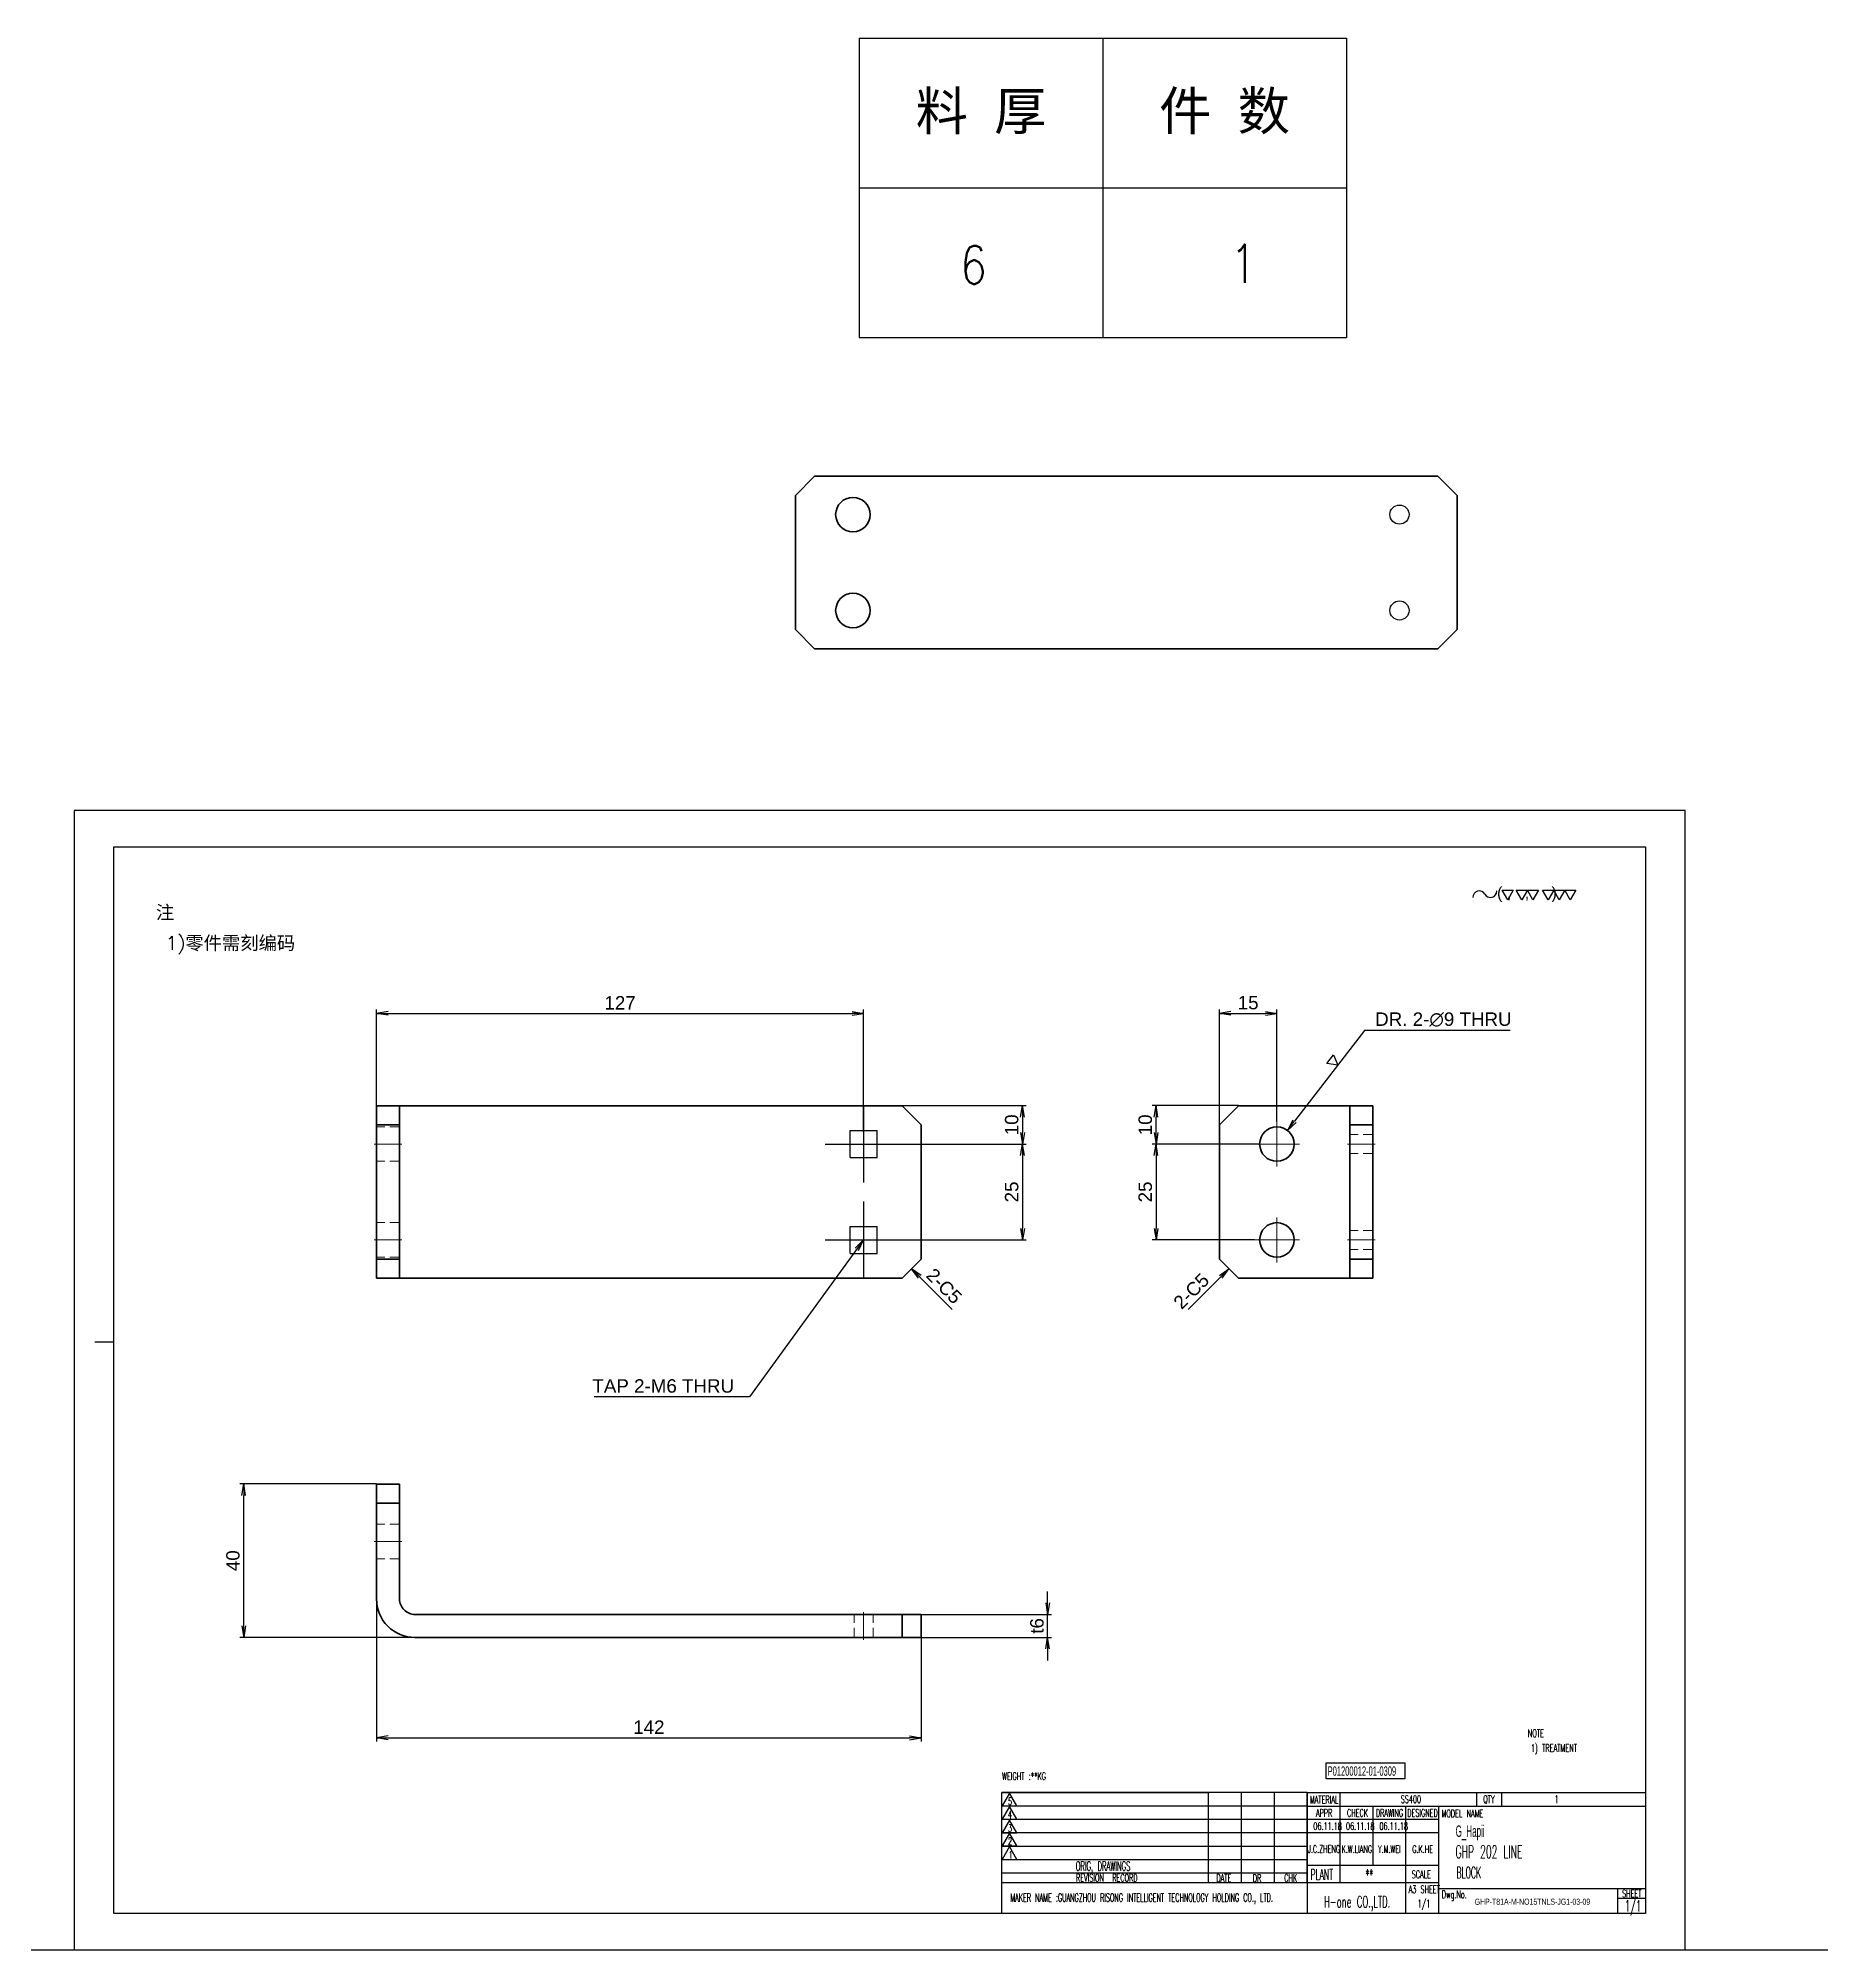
# Model space of a CAD drawing. Header units: millimetres. Extents: x 1842 to 16330, y -758 to 3963.
# Drawn here: x 13895.3 to 14360.1, y 2037.9 to 2536.2 of the extents above; entities that cross this region are included whole.
import ezdxf
from ezdxf.enums import TextEntityAlignment as Align

# ---------------------------------------------------------------- set-up
doc = ezdxf.new("R2010")
doc.units = ezdxf.units.MM
doc.linetypes.add('CENTER-HOKUTO', pattern=[23, 20, -1, 1, -1])
doc.linetypes.add('HIDDEN-HOKUTO', pattern=[3.8, 2.5, -1.3])
doc.layers.add('AM_7', color=2, linetype='CENTER-HOKUTO', lineweight=30)
doc.layers.add('AM_HID', color=1, linetype='HIDDEN-HOKUTO', lineweight=25)
doc.layers.add('title_frame', color=7, linetype='Continuous')
doc.layers.add('word_dim', color=253, linetype='Continuous')
doc.styles.add('DIM', font='romans.shx', dxfattribs={"width": 0.8, "bigfont": 'bigfont.shx'})
doc.styles.add('MX_NOTE_STANDARD', font='txt.shx', dxfattribs={"bigfont": 'bigfont.shx'})
doc.styles.get("Standard").update_dxf_attribs({"font": 'arial.ttf'})
doc.dimstyles.new('RS1-1', dxfattribs={"dimtxt": 3.5, "dimasz": 3, "dimexe": 1, "dimexo": 0, "dimgap": 1, "dimtad": 3, "dimdsep": 46, "dimtxsty": 'Standard', "dimblk1": 'OPEN', "dimblk2": 'OPEN', "dimsah": 1, "dimcen": 0, "dimclrd": 256, "dimclre": 256, "dimclrt": 3, "dimazin": 2, "dimtfac": 1, "dimtmove": 0, "dimatfit": 3, "dimldrblk": 'OPEN', "dimfxl": 0, "dimtolj": 1, "dimtzin": 0, "dimarcsym": 0})

# ---------------------------------------------------------------- blocks, each defined once
blk = doc.blocks.new('A$C404331B6')
at = {"layer": 'title_frame'}
for p, q in [((0, -31.5), (0, 0)), ((0, 0), (53.9, 0)), ((79.62, 0), (0, 0)), ((53.9, -23.5), (53.9, 0)), ((62.48, -23.5), (62.48, 0)), ((62.48, -23.5), (62.48, 0)), ((71.05, -23.5), (71.05, 0)), ((71.05, -23.5), (71.05, 0)), ((79.62, 0), (79.62, -31.5)), ((79.62, 0), (167.83, 0)), ((88.2, -23.5), (88.2, 0)), ((123.73, 0), (123.73, -3.5)), ((130.3, 0), (130.3, -3.5)), ((53.9, -3.5), (0, -3.5)), ((79.62, -3.5), (0, -3.5)), ((1.98, -0.12), (0.1, -3.45)), ((0.1, -3.45), (3.86, -3.45)), ((1.98, -3.6), (0.1, -6.92)), ((3.86, -3.45), (1.98, -0.12)), ((3.86, -6.92), (1.98, -3.6)), ((79.62, -3.5), (167.83, -3.5)), ((96.78, -18.9), (96.78, -3.5)), ((105.35, -31.5), (105.35, -3.5)), ((113.92, -31.5), (113.92, -3.5)), ((53.9, -7), (0, -7)), ((79.62, -7), (0, -7)), ((0.1, -6.92), (3.86, -6.92)), ((1.98, -7.13), (0.1, -10.45)), ((3.86, -10.45), (1.98, -7.13)), ((113.92, -7), (79.62, -7)), ((53.9, -10.5), (0, -10.5)), ((79.62, -10.5), (0, -10.5)), ((53.9, -14), (0, -14)), ((79.62, -14), (0, -14)), ((0.1, -10.45), (3.86, -10.45)), ((1.98, -10.54), (0.1, -13.87)), ((0.1, -13.87), (3.86, -13.87)), ((1.98, -14.07), (0.1, -17.4)), ((3.86, -13.87), (1.98, -10.54)), ((3.86, -17.4), (1.98, -14.07)), ((113.92, -10.5), (79.62, -10.5)), ((53.9, -17.5), (0, -17.5)), ((79.62, -17.5), (0, -17.5)), ((0.1, -17.4), (3.86, -17.4)), ((79.62, -18.9), (113.92, -18.9)), ((53.9, -21), (0, -21)), ((79.62, -21), (0, -21)), ((79.62, -23.5), (0, -23.5)), ((113.92, -23.5), (79.62, -23.5)), ((113.92, -25), (167.83, -25)), ((160.48, -25), (160.48, -31.5)), ((160.48, -27.5), (167.83, -27.5)), ((167.83, -31.5), (0, -31.5))]:
    blk.add_line(p, q, dxfattribs=at)
at = {"layer": 'title_frame', "color": 3, "style": 'MX_NOTE_STANDARD', "width": 0.5341}
for s, height, p in [('5', 1.92, (1.59, -3.22)), ('4', 1.92, (1.59, -6.7)), ('MATERIAL', 1.973, (80.3, -2.79)), ('APPR', 1.973, (81.89, -6.26)), ('CHECK', 1.973, (89.99, -6.26)), ('DRAWING', 1.973, (97.51, -6.26)), ('DESIGNED', 1.973, (105.7, -6.26)), ('MODEL NAME', 1.973, (114.63, -6.41)), ('QTY', 1.973, (125.5, -2.7)), ('3', 1.92, (1.59, -10.23)), ('2', 1.92, (1.59, -13.64)), ('1', 1.92, (1.78, -17.17)), ('ORIG, DRAWINGS', 2.4112, (19.27, -20.34)), ('REVISION  RECORD', 1.9728, (19.32, -23.18)), ('DATE', 1.973, (55.94, -23.26)), ('DR', 1.973, (65.43, -23.27)), ('CHK', 1.973, (73.61, -23.23)), ('PLANT', 2.74, (80.46, -22.73)), ('SCALE', 1.973, (106.88, -22.28)), ('MAKER NAME :GUANGZHOU RISONG INTELLIGENT TECHNOLOGY HOLDING CO., LTD.', 2.16, (2.22, -28.43)), ('Dwg.No.', 1.973, (114.71, -27.52)), ('SHEET', 1.973, (161.71, -27.29))]:
    blk.add_text(s, height=height, dxfattribs=at).set_placement(p)
blk = doc.blocks.new('shiage0')
at = {"layer": 'word_dim', "color": 3, "linetype": 'Continuous'}
for centre, start, end in [((1.69, 0), 30, 180), ((4.61, 1.69), 210, 0)]:
    blk.add_arc(centre, 1.69, start, end, dxfattribs=at)
blk = doc.blocks.new('10')
at = {"layer": 'title_frame', "color": 3, "linetype": 'Continuous'}
for points in [[(9.63, 2.65), (8.18, 5.15), (11.07, 5.15)], [(13.31, 2.65), (11.86, 5.15), (17.64, 5.15), (16.2, 2.65), (14.75, 5.15)], [(20.17, 2.65), (18.73, 5.15), (27.4, 5.15), (25.95, 2.65), (24.51, 5.15), (23.06, 2.65), (21.62, 5.15)]]:
    blk.add_lwpolyline(points, close=True, dxfattribs=at)
blk.add_blockref('shiage0', (0.52, 3.24), dxfattribs=at)
blk.add_text('( ,   ,     )', height=3, dxfattribs=at).set_placement((6.84, 2.97))
blk = doc.blocks.new('_Open')
at = {"color": 0, "lineweight": -2}
for p, q in [((-1, 0.17), (0, 0)), ((-1, -0.17), (0, 0)), ((0, 0), (-1, 0))]:
    blk.add_line(p, q, dxfattribs=at)
blk = doc.blocks.new('*D456')
at = {"layer": 'DEFPOINTS', "color": 0, "linetype": 'Continuous', "ltscale": 2, "transparency": 16777216}
for p in [(13983.51, 2129.31), (14125.51, 2122.31), (14125.51, 2093.14)]:
    blk.add_point(p, dxfattribs=at)
at = {"layer": 'word_dim', "linetype": 'Continuous', "lineweight": -2, "ltscale": 2, "transparency": 16777216}
for p, q in [((13983.51, 2129.31), (13983.51, 2092.14)), ((14125.51, 2122.31), (14125.51, 2092.14)), ((13986.51, 2093.14), (14122.51, 2093.14))]:
    blk.add_line(p, q, dxfattribs=at)
at = {"layer": 'word_dim', "linetype": 'Continuous', "lineweight": -2, "ltscale": 2, "transparency": 16777216, "xscale": 3, "yscale": 3, "zscale": 3, "rotation": 180}
blk.add_blockref('_Open', (13983.51, 2093.14), dxfattribs=at)
at = {"layer": 'word_dim', "linetype": 'Continuous', "lineweight": -2, "ltscale": 2, "transparency": 16777216, "xscale": 3, "yscale": 3, "zscale": 3}
blk.add_blockref('_Open', (14125.51, 2093.14), dxfattribs=at)
at = {"layer": 'word_dim', "color": 3, "linetype": 'Continuous', "ltscale": 2, "transparency": 16777216, "insert": (14054.51, 2095.9), "char_height": 3.5, "attachment_point": 5}
blk.add_mtext('\\A1;142', dxfattribs=at)
blk = doc.blocks.new('*D457')
at = {"layer": 'DEFPOINTS', "color": 0, "linetype": 'Continuous', "ltscale": 2, "transparency": 16777216}
for p in [(13948.88, 2159.31), (13983.51, 2159.31), (14020.4, 2119.31)]:
    blk.add_point(p, dxfattribs=at)
at = {"layer": 'word_dim', "linetype": 'Continuous', "lineweight": -2, "ltscale": 2, "transparency": 16777216}
for p, q in [((13983.51, 2159.31), (13947.88, 2159.31)), ((13948.88, 2122.31), (13948.88, 2156.31)), ((14020.4, 2119.31), (13947.88, 2119.31))]:
    blk.add_line(p, q, dxfattribs=at)
at = {"layer": 'word_dim', "linetype": 'Continuous', "lineweight": -2, "ltscale": 2, "transparency": 16777216, "xscale": 3, "yscale": 3, "zscale": 3}
for p, rotation in [((13948.88, 2159.31), 90), ((13948.88, 2119.31), 270)]:
    blk.add_blockref('_Open', p, dxfattribs=dict(at, rotation=rotation))
at = {"layer": 'word_dim', "color": 3, "linetype": 'Continuous', "ltscale": 2, "transparency": 16777216, "insert": (13946.09, 2139.31), "char_height": 3.5, "attachment_point": 5, "rotation": 90}
blk.add_mtext('\\A1;40', dxfattribs=at)
blk = doc.blocks.new('*D458')
at = {"layer": 'DEFPOINTS', "color": 0, "linetype": 'Continuous', "ltscale": 2, "transparency": 16777216}
for p in [(14116.85, 2125.31), (14158.49, 2125.31), (14116.85, 2119.31)]:
    blk.add_point(p, dxfattribs=at)
at = {"layer": 'word_dim', "linetype": 'Continuous', "lineweight": -2, "ltscale": 2, "transparency": 16777216}
for p, q in [((14158.49, 2128.31), (14158.49, 2131.31)), ((14116.85, 2125.31), (14159.49, 2125.31)), ((14158.49, 2119.31), (14158.49, 2125.31)), ((14116.85, 2119.31), (14159.49, 2119.31)), ((14158.49, 2116.31), (14158.49, 2113.31))]:
    blk.add_line(p, q, dxfattribs=at)
at = {"layer": 'word_dim', "linetype": 'Continuous', "lineweight": -2, "ltscale": 2, "transparency": 16777216, "xscale": 3, "yscale": 3, "zscale": 3}
for p, rotation in [((14158.49, 2125.31), 270), ((14158.49, 2119.31), 90)]:
    blk.add_blockref('_Open', p, dxfattribs=dict(at, rotation=rotation))
at = {"layer": 'word_dim', "color": 3, "linetype": 'Continuous', "ltscale": 2, "transparency": 16777216, "insert": (14155.7, 2122.31), "char_height": 3.5, "attachment_point": 5, "rotation": 90}
blk.add_mtext('\\A1;t6', dxfattribs=at)
blk = doc.blocks.new('*D459')
at = {"layer": 'DEFPOINTS', "color": 0, "linetype": 'Continuous', "ltscale": 2, "transparency": 16777216}
for p in [(14110.51, 2282.01), (13983.51, 2257.95), (14110.51, 2251.14)]:
    blk.add_point(p, dxfattribs=at)
at = {"layer": 'word_dim', "linetype": 'Continuous', "lineweight": -2, "ltscale": 2, "transparency": 16777216}
for p, q in [((13983.51, 2257.95), (13983.51, 2283.01)), ((14110.51, 2251.14), (14110.51, 2283.01)), ((13986.51, 2282.01), (14107.51, 2282.01))]:
    blk.add_line(p, q, dxfattribs=at)
at = {"layer": 'word_dim', "linetype": 'Continuous', "lineweight": -2, "ltscale": 2, "transparency": 16777216, "xscale": 3, "yscale": 3, "zscale": 3, "rotation": 180}
blk.add_blockref('_Open', (13983.51, 2282.01), dxfattribs=at)
at = {"layer": 'word_dim', "linetype": 'Continuous', "lineweight": -2, "ltscale": 2, "transparency": 16777216, "xscale": 3, "yscale": 3, "zscale": 3}
blk.add_blockref('_Open', (14110.51, 2282.01), dxfattribs=at)
at = {"layer": 'word_dim', "color": 3, "linetype": 'Continuous', "ltscale": 2, "transparency": 16777216, "insert": (14047.01, 2284.76), "char_height": 3.5, "attachment_point": 5}
blk.add_mtext('\\A1;127', dxfattribs=at)
blk = doc.blocks.new('*D460')
at = {"layer": 'DEFPOINTS', "color": 0, "linetype": 'Continuous', "ltscale": 2, "transparency": 16777216}
for p in [(14120.51, 2257.95), (14113.71, 2247.95), (14151.91, 2247.95)]:
    blk.add_point(p, dxfattribs=at)
at = {"layer": 'word_dim', "linetype": 'Continuous', "lineweight": -2, "ltscale": 2, "transparency": 16777216}
for p, q in [((14120.51, 2257.95), (14152.91, 2257.95)), ((14151.91, 2254.95), (14151.91, 2250.95)), ((14113.71, 2247.95), (14152.91, 2247.95))]:
    blk.add_line(p, q, dxfattribs=at)
at = {"layer": 'word_dim', "linetype": 'Continuous', "lineweight": -2, "ltscale": 2, "transparency": 16777216, "xscale": 3, "yscale": 3, "zscale": 3}
for p, rotation in [((14151.91, 2257.95), 90), ((14151.91, 2247.95), 270)]:
    blk.add_blockref('_Open', p, dxfattribs=dict(at, rotation=rotation))
at = {"layer": 'word_dim', "color": 3, "linetype": 'Continuous', "ltscale": 2, "transparency": 16777216, "insert": (14149.12, 2252.95), "char_height": 3.5, "attachment_point": 5, "rotation": 90}
blk.add_mtext('\\A1;10', dxfattribs=at)
blk = doc.blocks.new('*D461')
at = {"layer": 'DEFPOINTS', "color": 0, "linetype": 'Continuous', "ltscale": 2, "transparency": 16777216}
for p in [(14113.71, 2247.95), (14113.71, 2222.95), (14151.91, 2222.95)]:
    blk.add_point(p, dxfattribs=at)
at = {"layer": 'word_dim', "linetype": 'Continuous', "lineweight": -2, "ltscale": 2, "transparency": 16777216}
for p, q in [((14113.71, 2247.95), (14152.91, 2247.95)), ((14151.91, 2244.95), (14151.91, 2225.95)), ((14113.71, 2222.95), (14152.91, 2222.95))]:
    blk.add_line(p, q, dxfattribs=at)
at = {"layer": 'word_dim', "linetype": 'Continuous', "lineweight": -2, "ltscale": 2, "transparency": 16777216, "xscale": 3, "yscale": 3, "zscale": 3}
for p, rotation in [((14151.91, 2247.95), 90), ((14151.91, 2222.95), 270)]:
    blk.add_blockref('_Open', p, dxfattribs=dict(at, rotation=rotation))
at = {"layer": 'word_dim', "color": 3, "linetype": 'Continuous', "ltscale": 2, "transparency": 16777216, "insert": (14149.12, 2235.45), "char_height": 3.5, "attachment_point": 5, "rotation": 90}
blk.add_mtext('\\A1;25', dxfattribs=at)
blk = doc.blocks.new('MARK_M6BOLT')
at = {"color": 3, "linetype": 'Continuous'}
for p, q in [((-1.77, 1.77), (1.77, 1.77)), ((-1.77, -1.77), (-1.77, 1.77)), ((1.77, -1.77), (1.77, 1.77)), ((-1.77, -1.77), (1.77, -1.77))]:
    blk.add_line(p, q, dxfattribs=at)
blk = doc.blocks.new('MARK_CENTER')
at = {"color": 2, "linetype": 'CENTER-HOKUTO'}
for p, q in [((0, 10), (0, -10)), ((-10, 0), (10, 0))]:
    blk.add_line(p, q, dxfattribs=at)
blk = doc.blocks.new('*D462')
at = {"layer": 'DEFPOINTS', "color": 0, "linetype": 'Continuous', "ltscale": 2, "transparency": 16777216}
for p in [(14218.26, 2282.01), (14203.26, 2252.95), (14218.26, 2253.8)]:
    blk.add_point(p, dxfattribs=at)
at = {"layer": 'word_dim', "linetype": 'Continuous', "lineweight": -2, "ltscale": 2, "transparency": 16777216}
for p, q in [((14203.26, 2252.95), (14203.26, 2283.01)), ((14218.26, 2253.8), (14218.26, 2283.01)), ((14206.26, 2282.01), (14215.26, 2282.01))]:
    blk.add_line(p, q, dxfattribs=at)
at = {"layer": 'word_dim', "linetype": 'Continuous', "lineweight": -2, "ltscale": 2, "transparency": 16777216, "xscale": 3, "yscale": 3, "zscale": 3, "rotation": 180}
blk.add_blockref('_Open', (14203.26, 2282.01), dxfattribs=at)
at = {"layer": 'word_dim', "linetype": 'Continuous', "lineweight": -2, "ltscale": 2, "transparency": 16777216, "xscale": 3, "yscale": 3, "zscale": 3}
blk.add_blockref('_Open', (14218.26, 2282.01), dxfattribs=at)
at = {"layer": 'word_dim', "color": 3, "linetype": 'Continuous', "ltscale": 2, "transparency": 16777216, "insert": (14210.76, 2284.79), "char_height": 3.5, "attachment_point": 5}
blk.add_mtext('\\A1;15', dxfattribs=at)
blk = doc.blocks.new('*D463')
at = {"layer": 'DEFPOINTS', "color": 0, "linetype": 'Continuous', "ltscale": 2, "transparency": 16777216}
for p in [(14186.74, 2257.95), (14208.26, 2257.95), (14213.76, 2247.95)]:
    blk.add_point(p, dxfattribs=at)
at = {"layer": 'word_dim', "linetype": 'Continuous', "lineweight": -2, "ltscale": 2, "transparency": 16777216}
for p, q in [((14208.26, 2257.95), (14185.74, 2257.95)), ((14186.74, 2250.95), (14186.74, 2254.95)), ((14213.76, 2247.95), (14185.74, 2247.95))]:
    blk.add_line(p, q, dxfattribs=at)
at = {"layer": 'word_dim', "linetype": 'Continuous', "lineweight": -2, "ltscale": 2, "transparency": 16777216, "xscale": 3, "yscale": 3, "zscale": 3}
for p, rotation in [((14186.74, 2257.95), 90), ((14186.74, 2247.95), 270)]:
    blk.add_blockref('_Open', p, dxfattribs=dict(at, rotation=rotation))
at = {"layer": 'word_dim', "color": 3, "linetype": 'Continuous', "ltscale": 2, "transparency": 16777216, "insert": (14183.95, 2252.95), "char_height": 3.5, "attachment_point": 5, "rotation": 90}
blk.add_mtext('\\A1;10', dxfattribs=at)
blk = doc.blocks.new('*D409')
at = {"layer": 'DEFPOINTS', "color": 0, "linetype": 'Continuous', "ltscale": 2, "transparency": 16777216}
for p in [(14212.41, 2247.95), (14186.74, 2222.95), (14212.41, 2222.95)]:
    blk.add_point(p, dxfattribs=at)
at = {"layer": 'word_dim', "linetype": 'Continuous', "lineweight": -2, "ltscale": 2, "transparency": 16777216}
for p, q in [((14212.41, 2247.95), (14185.74, 2247.95)), ((14186.74, 2244.95), (14186.74, 2225.95)), ((14212.41, 2222.95), (14185.74, 2222.95))]:
    blk.add_line(p, q, dxfattribs=at)
at = {"layer": 'word_dim', "linetype": 'Continuous', "lineweight": -2, "ltscale": 2, "transparency": 16777216, "xscale": 3, "yscale": 3, "zscale": 3}
for p, rotation in [((14186.74, 2247.95), 90), ((14186.74, 2222.95), 270)]:
    blk.add_blockref('_Open', p, dxfattribs=dict(at, rotation=rotation))
at = {"layer": 'word_dim', "color": 3, "linetype": 'Continuous', "ltscale": 2, "transparency": 16777216, "insert": (14183.95, 2235.45), "char_height": 3.5, "attachment_point": 5, "rotation": 90}
blk.add_mtext('\\A1;25', dxfattribs=at)
blk = doc.blocks.new('*D410')
at = {"layer": 'DEFPOINTS', "color": 0, "linetype": 'Continuous', "ltscale": 2, "transparency": 16777216}
for p in [(14221.01, 2251.51), (14215.51, 2244.38)]:
    blk.add_point(p, dxfattribs=at)
at = {"layer": 'word_dim', "linetype": 'Continuous', "lineweight": -2, "ltscale": 2, "transparency": 16777216}
for p, q in [((14241.06, 2277.51), (14222.84, 2253.89)), ((14279.07, 2277.51), (14241.06, 2277.51))]:
    blk.add_line(p, q, dxfattribs=at)
at = {"layer": 'word_dim', "linetype": 'Continuous', "lineweight": -2, "ltscale": 2, "transparency": 16777216, "xscale": 3, "yscale": 3, "zscale": 3, "rotation": 232.355820225517}
blk.add_blockref('_Open', (14221.01, 2251.51), dxfattribs=at)
at = {"layer": 'word_dim', "color": 3, "linetype": 'Continuous', "ltscale": 2, "transparency": 16777216, "insert": (14261.66, 2280.39), "char_height": 3.5, "attachment_point": 5}
blk.add_mtext('\\A1;DR. 2-∅9 THRU', dxfattribs=at)
blk = doc.blocks.new('shiage1')
at = {"layer": 'word_dim', "color": 3, "linetype": 'Continuous'}
for p, q in [((0, 0), (-1.44, 2.5)), ((-1.44, 2.5), (1.44, 2.5)), ((1.44, 2.5), (0, 0))]:
    blk.add_line(p, q, dxfattribs=at)
blk = doc.blocks.new('*T250')
at = {"color": 0, "linetype": 'ByBlock', "lineweight": -2, "transparency": 16777216}
for p, q in [((0, 0), (127, 0)), ((0, 0), (0, -78)), ((63.5, 0), (63.5, -78)), ((127, 0), (127, -78)), ((0, -39), (127, -39)), ((0, -78), (127, -78))]:
    blk.add_line(p, q, dxfattribs=at)
at = {"color": 0, "transparency": 16777216, "char_height": 10, "width": 60.5, "attachment_point": 5}
for s, insert in [('{\\fSimSun|b0|i0|c134|p2;料 厚}', (31.75, -19.5)), ('{\\fSimSun|b0|i0|c134|p2;件 数}', (95.25, -19.5))]:
    blk.add_mtext(s, dxfattribs=dict(at, insert=insert))
blk = doc.blocks.new('拆图参数')
blk.add_blockref('*T250', (-63.5, 78))
at = {"style": 'DIM', "width": 0.8}
blk.add_attdef('6', text='', height=10, dxfattribs=at).set_placement((-37.13, 18.91), align=Align.MIDDLE_LEFT)
blk.add_attdef('1', text='', height=10, dxfattribs=at).set_placement((36.65, 19.27), align=Align.MIDDLE_CENTER)

msp = doc.modelspace()

# ---------------------------------------------------------------- linework, layer by layer
at = {"color": 7, "lineweight": 35}
for p, q in [((14097.718, 2422.052), (14092.718, 2417.052)), ((14097.718, 2422.052), (14260.218, 2422.052)), ((14092.718, 2417.052), (14092.718, 2382.052)), ((14265.218, 2417.052), (14265.218, 2382.052)), ((14092.718, 2382.052), (14097.718, 2377.052)), ((14260.218, 2377.052), (14097.718, 2377.052)), ((13993.515, 2257.948), (14120.515, 2257.948)), ((14233.26, 2257.948), (14208.26, 2257.948)), ((13983.515, 2217.948), (13983.515, 2252.948)), ((13989.515, 2217.948), (13989.515, 2252.948)), ((14125.515, 2252.948), (14125.515, 2217.948)), ((14203.26, 2217.948), (14203.26, 2252.948)), ((14237.26, 2252.948), (14237.26, 2217.948)), ((14243.26, 2252.948), (14243.26, 2217.948)), ((14120.515, 2212.948), (13993.515, 2212.948)), ((14233.26, 2212.948), (14208.26, 2212.948)), ((13983.515, 2154.308), (13983.515, 2129.308)), ((13989.515, 2129.308), (13989.515, 2154.308)), ((14120.515, 2125.308), (13993.515, 2125.308)), ((13993.515, 2119.308), (14120.515, 2119.308))]:
    msp.add_line(p, q, dxfattribs=at)
at = {"color": 7, "lineweight": 35, "ltscale": 0.176777}
for p, q in [((14260.218, 2422.052), (14265.218, 2417.052)), ((14260.218, 2377.052), (14265.218, 2382.052)), ((14120.515, 2257.948), (14125.515, 2252.948)), ((14208.26, 2257.948), (14203.26, 2252.948)), ((14120.515, 2212.948), (14125.515, 2217.948)), ((14208.26, 2212.948), (14203.26, 2217.948))]:
    msp.add_line(p, q, dxfattribs=at)
at = {"color": 7, "lineweight": 35, "ltscale": 0.15}
for p, q in [((13983.515, 2257.948), (13989.515, 2257.948)), ((14237.26, 2257.948), (14243.26, 2257.948)), ((13989.515, 2252.948), (13983.515, 2252.948)), ((14237.26, 2252.948), (14243.26, 2252.948)), ((13983.515, 2217.948), (13989.515, 2217.948)), ((14237.26, 2217.948), (14243.26, 2217.948)), ((13983.515, 2212.948), (13989.515, 2212.948)), ((14237.26, 2212.948), (14243.26, 2212.948)), ((13983.515, 2159.308), (13989.515, 2159.308)), ((13983.515, 2154.308), (13989.515, 2154.308)), ((14120.515, 2125.308), (14120.515, 2119.308)), ((14125.515, 2125.308), (14125.515, 2119.308))]:
    msp.add_line(p, q, dxfattribs=at)
at = {"color": 7, "lineweight": 35, "ltscale": 0.125}
for p, q in [((13983.515, 2252.948), (13983.515, 2257.948)), ((13989.515, 2257.948), (13989.515, 2252.948)), ((14237.26, 2257.948), (14237.26, 2252.948)), ((14243.26, 2257.948), (14243.26, 2252.948)), ((13983.515, 2217.948), (13983.515, 2212.948)), ((13989.515, 2212.948), (13989.515, 2217.948)), ((14237.26, 2212.948), (14237.26, 2217.948)), ((14243.26, 2212.948), (14243.26, 2217.948)), ((13983.515, 2159.308), (13983.515, 2154.308)), ((13989.515, 2154.308), (13989.515, 2159.308)), ((14120.515, 2125.308), (14125.515, 2125.308)), ((14120.515, 2119.308), (14125.515, 2119.308))]:
    msp.add_line(p, q, dxfattribs=at)
at = {"color": 7, "lineweight": 35, "ltscale": 0.1}
for p, q in [((13993.515, 2257.948), (13989.515, 2257.948)), ((14237.26, 2257.948), (14233.26, 2257.948)), ((13993.515, 2212.948), (13989.515, 2212.948)), ((14237.26, 2212.948), (14233.26, 2212.948))]:
    msp.add_line(p, q, dxfattribs=at)
msp.add_line((1841.956, 2037.875), (14508.801, 2037.875))
at = {"color": 7, "lineweight": 35}
for centre in [(14107.718, 2412.052), (14107.718, 2387.052), (14218.26, 2247.948), (14218.26, 2222.948)]:
    msp.add_circle(centre, 4.5, dxfattribs=at)
for centre in [(14250.218, 2412.052), (14250.218, 2387.052)]:
    msp.add_circle(centre, 2.5)
for radius in [10, 4]:
    msp.add_arc((13993.515, 2129.308), radius, 179.99999, 270, dxfattribs=at)
at = {"layer": 'AM_7', "color": 2, "lineweight": 13}
for p, q in [((14218.26, 2253.798), (14218.26, 2242.098)), ((13990.115, 2247.948), (13982.914, 2247.948)), ((14113.711, 2247.948), (14107.319, 2247.948)), ((14110.515, 2251.144), (14110.515, 2244.752)), ((14224.11, 2247.948), (14212.41, 2247.948)), ((14243.86, 2247.948), (14236.659, 2247.948)), ((14218.26, 2228.798), (14218.26, 2217.098)), ((13990.115, 2222.948), (13982.914, 2222.948)), ((14113.711, 2222.948), (14107.319, 2222.948)), ((14110.515, 2226.144), (14110.515, 2219.752)), ((14224.11, 2222.948), (14212.41, 2222.948)), ((14243.86, 2222.948), (14236.659, 2222.948)), ((13990.115, 2144.308), (13982.914, 2144.308)), ((14110.515, 2118.708), (14110.515, 2125.908))]:
    msp.add_line(p, q, dxfattribs=at)
at = {"layer": 'AM_HID', "color": 1, "lineweight": 13}
for p, q in [((13989.515, 2252.448), (13983.515, 2252.448)), ((14243.26, 2250.407), (14237.26, 2250.407)), ((13989.515, 2243.448), (13983.515, 2243.448)), ((14243.26, 2245.49), (14237.26, 2245.49)), ((13989.515, 2227.448), (13983.515, 2227.448)), ((14243.26, 2225.407), (14237.26, 2225.407)), ((13989.515, 2218.448), (13983.515, 2218.448)), ((14243.26, 2220.49), (14237.26, 2220.49)), ((13983.515, 2154.308), (13989.515, 2154.308)), ((13989.515, 2148.808), (13983.515, 2148.808)), ((13989.515, 2148.808), (13983.515, 2148.808)), ((13989.515, 2139.808), (13983.515, 2139.808)), ((13989.515, 2139.808), (13983.515, 2139.808)), ((14108.056, 2119.308), (14108.056, 2125.308)), ((14108.056, 2119.308), (14108.056, 2125.308)), ((14112.973, 2119.308), (14112.973, 2125.308)), ((14112.973, 2119.308), (14112.973, 2125.308)), ((14120.515, 2125.308), (14120.515, 2119.308))]:
    msp.add_line(p, q, dxfattribs=at)
at = {"layer": 'title_frame'}
for p, q in [((13910.027, 2196.375), (13915.027, 2196.375)), ((14231.074, 2086.648), (14251.602, 2086.648)), ((14231.074, 2082.448), (14231.074, 2086.648)), ((14251.602, 2086.648), (14251.602, 2082.448)), ((14226.177, 2078.837), (14226.177, 2075.337)), ((14226.177, 2055.337), (14226.177, 2078.837)), ((14226.177, 2078.837), (14226.177, 2047.337)), ((14251.602, 2082.448), (14231.074, 2082.448)), ((14314.377, 2047.337), (14260.477, 2047.337)), ((14314.377, 2047.337), (14260.477, 2047.337))]:
    msp.add_line(p, q, dxfattribs=at)
at = {"layer": 'title_frame', "color": 4}
msp.add_lwpolyline([(14324.702, 2334.875), (13904.702, 2334.875), (13904.702, 2037.875), (14324.702, 2037.875)], close=True, dxfattribs=at)
at = {"layer": 'title_frame'}
msp.add_lwpolyline([(13915.027, 2325.412), (14314.377, 2325.412), (14314.377, 2047.337), (13915.027, 2047.337)], close=True, dxfattribs=at)

# ---------------------------------------------------------------- block references
msp.add_blockref('拆图参数', (14172.866, 2458.249)).add_auto_attribs({'1': '1', '6': '6'})
at = {"layer": 'word_dim', "linetype": 'Continuous', "ltscale": 2}
msp.add_blockref('10', (14268.809, 2308.996), dxfattribs=at)
at = {"layer": 'word_dim', "color": 3, "linetype": 'Continuous', "ltscale": 2, "rotation": 52.35582022549677}
msp.add_blockref('shiage1', (14234.125, 2268.517), dxfattribs=at)
at = {"layer": 'word_dim', "color": 2, "linetype": 'CENTER-HOKUTO', "ltscale": 2}
for p in [(14110.515, 2247.948), (14110.515, 2222.948)]:
    msp.add_blockref('MARK_CENTER', p, dxfattribs=at)
at = {"layer": 'word_dim', "color": 3, "linetype": 'Continuous', "ltscale": 2, "xscale": 2, "yscale": 2, "zscale": 2}
for p in [(14110.515, 2247.948), (14110.515, 2222.948)]:
    msp.add_blockref('MARK_M6BOLT', p, dxfattribs=at)
at = {"layer": 'word_dim', "ltscale": 2}
msp.add_blockref('A$C404331B6', (14146.552, 2078.837), dxfattribs=at)

# ---------------------------------------------------------------- texts
at = {"ltscale": 2, "char_height": 3.5, "attachment_point": 1}
for s, insert, width in [('{\\fSimSun|b0|i0|c134|p2;\\C3;注}', (13925.993, 2310.118), 10.36469), ('{\\Fromans,bigfont|c134;\\C3;1)\\fSimSun|b0|i0|c134|p2;零件需刻编码}', (13928.559, 2302.11), 96.90613)]:
    msp.add_mtext(s, dxfattribs=dict(at, insert=insert, width=width))
at = {"linetype": 'Continuous', "insert": (14264.854, 2068.357), "char_height": 3, "width": 50.9, "attachment_point": 4}
msp.add_mtext('{\\W0.5;\\C3;G_Hapii }', dxfattribs=at)
at = {"color": 3, "linetype": 'Continuous', "insert": (14269.809, 2051.2), "char_height": 1.6, "width": 37.13137, "attachment_point": 1}
msp.add_mtext('{\\W0.65;GHP-T81A-M-NO15TNLS-JG1-03-09}', dxfattribs=at)
at = {"layer": 'title_frame', "color": 3, "style": 'MX_NOTE_STANDARD'}
for s, height, width, p in [('NOTE', 2, 0.5341, (14283.681, 2093.337)), ('1) TREATMENT', 2, 0.5341, (14284.459, 2089.44)), ('WEIGHT :**KG ', 1.96, 0.545, (14146.576, 2082.153)), ('SS400', 1.9728, 0.5341, (14250.55, 2076.136)), ('1', 1.973, 0.5341, (14290.678, 2076.136)), ('06.11.18', 1.9, 0.5341, (14227.764, 2069.161)), ('06.11.18', 1.9, 0.5341, (14236.275, 2069.161)), ('06.11.18', 1.9, 0.5341, (14244.993, 2069.161)), ('GHP 202 LINE', 3.3, 0.5341, (14264.816, 2061.788)), ('**', 2.74, 0.5341, (14241.37, 2056.107)), ('BLOCK', 2.94, 0.5, (14265.064, 2056.524)), ('A3 SHEET', 1.9728, 0.5341, (14252.606, 2052.661)), ('H-one CO.,LTD.', 3, 0.5341, (14230.533, 2048.887)), ('1/1', 1.9728, 0.5341, (14254.958, 2048.906)), ('1/1', 3, 0.5341, (14308.984, 2047.813))]:
    msp.add_text(s, height=height, dxfattribs=dict(at, width=width)).set_placement(p)
at = {"layer": 'title_frame', "color": 3, "style": 'MX_NOTE_STANDARD', "width": 0.5341}
for s, p in [('J.C.ZHENG', (14230.509, 2062.544)), ('K.W.LIANG', (14239.104, 2062.522)), ('Y.M.WEI', (14247.583, 2062.526)), ('G.K.HE', (14256.254, 2062.522))]:
    msp.add_text(s, height=1.9728, dxfattribs=at).set_placement(p, align=Align.BOTTOM_CENTER)
at = {"layer": 'title_frame', "color": 3, "insert": (14231.487, 2085.692), "char_height": 2.45, "width": 4.1107, "attachment_point": 1, "style": 'MX_NOTE_STANDARD'}
msp.add_mtext('{\\f3 of 9 Barcode|b0|i0|c0|p82;\\W0.5;P01200012-01-0309}', dxfattribs=at)
at = {"layer": 'word_dim', "color": 3, "linetype": 'Continuous', "ltscale": 2}
for rotation, p in [(315, (14126.515, 2213.448)), (45, (14193.419, 2204.607))]:
    msp.add_text('2-C5', height=3.5, rotation=rotation, dxfattribs=at).set_placement(p)
at = {"layer": 'word_dim', "color": 3, "linetype": 'Continuous', "ltscale": 2, "insert": (14076.734, 2183.072), "char_height": 3.5, "attachment_point": 9}
msp.add_mtext('\\A1;TAP 2-M6 THRU', dxfattribs=at)

# ---------------------------------------------------------------- dimensions: what is measured, and where the dimension line sits
at = {"layer": 'word_dim', "linetype": 'Continuous', "ltscale": 2}
dim = msp.add_diameter_dim_2p(p1=(14215.511, 2244.385), p2=(14221.008, 2251.511), text='DR. 2-<> THRU', dimstyle='RS1-1', override={"dimtoh": 1, "dimtofl": 0}, dxfattribs=at)
dim.commit()
dim.dimension.update_dxf_attribs({"geometry": '*D410', "text_midpoint": (14261.661, 2277.51), "dimtype": 163})
for base, p1, p2, picture, middle in [((14110.515, 2282.006), (13983.515, 2257.948), (14110.515, 2251.144), '*D459', (14047.015, 2284.763)), ((14218.26, 2282.006), (14203.26, 2252.948), (14218.26, 2253.798), '*D462', (14210.76, 2284.793)), ((14125.515, 2093.14), (13983.515, 2129.308), (14125.515, 2122.308), '*D456', (14054.515, 2095.897))]:
    dim = msp.add_linear_dim(base=base, p1=p1, p2=p2, dimstyle='RS1-1', dxfattribs=at)
    dim.commit()
    dim.dimension.update_dxf_attribs({"geometry": picture, "text_midpoint": middle})
for base, p1, p2, picture, middle in [((14151.91, 2247.948), (14120.515, 2257.948), (14113.711, 2247.948), '*D460', (14149.123, 2252.948)), ((14186.739, 2257.948), (14213.76, 2247.948), (14208.26, 2257.948), '*D463', (14183.952, 2252.948)), ((14151.91, 2222.948), (14113.711, 2247.948), (14113.711, 2222.948), '*D461', (14149.123, 2235.448)), ((14186.739, 2222.948), (14212.41, 2247.948), (14212.41, 2222.948), '*D409', (14183.952, 2235.448)), ((13948.879, 2159.308), (14020.395, 2119.308), (13983.515, 2159.308), '*D457', (13946.092, 2139.308))]:
    dim = msp.add_linear_dim(base=base, p1=p1, p2=p2, angle=90, dimstyle='RS1-1', dxfattribs=at)
    dim.commit()
    dim.dimension.update_dxf_attribs({"geometry": picture, "text_midpoint": middle})
dim = msp.add_linear_dim(base=(14158.487, 2125.308), p1=(14116.85, 2119.308), p2=(14116.85, 2125.308), angle=90, text='t<>', dimstyle='RS1-1', dxfattribs=at)
dim.commit()
dim.dimension.update_dxf_attribs({"geometry": '*D458', "text_midpoint": (14155.7, 2122.308)})

# ---------------------------------------------------------------- leaders
at = {"layer": 'word_dim', "linetype": 'Continuous', "ltscale": 2, "annotation_type": 0, "has_hookline": 1, "hookline_direction": 1, "text_width": 36.437}
msp.add_leader([(14110.515, 2222.948), (14080.734, 2182.072), (14077.734, 2182.072)], dimstyle='RS1-1', dxfattribs=at)
at = {"layer": 'word_dim', "linetype": 'Continuous'}
for points in [[(14123.015, 2215.448), (14133.621, 2204.842)], [(14205.76, 2215.448), (14195.153, 2204.842)]]:
    msp.add_leader(points, dimstyle='RS1-1', dxfattribs=at)

doc.saveas('drawing.dxf')
